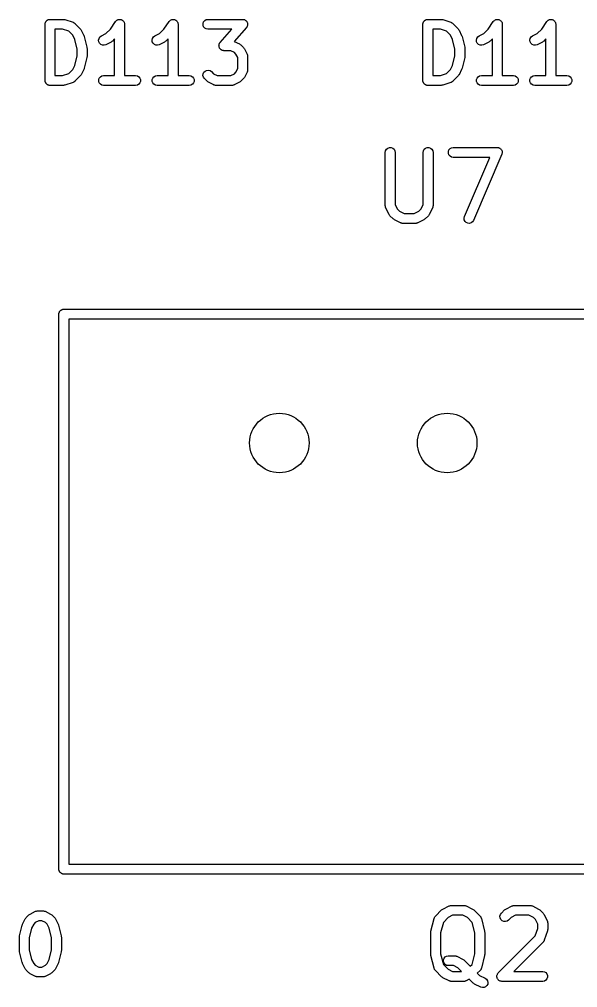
# Model space of a CAD drawing. Extents: x 25 to 125, y -131 to -25.
# Drawn here: x 109.1 to 117.54, y -102.22 to -87.57 of the extents above; entities that cross this region are included whole.
import ezdxf

# ---------------------------------------------------------------- set-up
doc = ezdxf.new("R2010")
doc.units = 0
doc.header["$MEASUREMENT"] = 0
doc.layers.add('BLACK', color=7, linetype='CONTINUOUS')

msp = doc.modelspace()

# ---------------------------------------------------------------- linework, layer by layer
at = {"layer": 'Black'}
for p, q in [((109.489, -87.6253), (109.491, -87.6189)), ((109.491, -87.6189), (109.494, -87.6132)), ((109.494, -87.6132), (109.496, -87.607)), ((109.496, -87.607), (109.5, -87.602)), ((109.5, -87.602), (109.504, -87.5963)), ((109.504, -87.5963), (109.509, -87.5921)), ((109.509, -87.5921), (109.513, -87.5871)), ((109.513, -87.5871), (109.519, -87.5838)), ((109.519, -87.5838), (109.524, -87.5796)), ((109.524, -87.5796), (109.53, -87.5773)), ((109.53, -87.5773), (109.535, -87.574)), ((109.535, -87.574), (109.542, -87.5729)), ((109.542, -87.5729), (109.548, -87.5707)), ((109.548, -87.5707), (109.555, -87.5707)), ((109.555, -87.5707), (109.561, -87.5695)), ((109.561, -87.5695), (109.763, -87.5695)), ((109.763, -87.5695), (109.775, -87.5716)), ((109.775, -87.5716), (109.787, -87.5734)), ((109.787, -87.5734), (109.909, -87.6138)), ((109.909, -87.6138), (109.912, -87.6159)), ((109.912, -87.6159), (109.917, -87.617)), ((109.917, -87.617), (109.924, -87.6221)), ((110.474, -87.7182), (110.551, -87.6029)), ((110.551, -87.6029), (110.554, -87.5999)), ((110.554, -87.5999), (110.556, -87.5963)), ((110.556, -87.5963), (110.563, -87.5906)), ((110.563, -87.5906), (110.569, -87.5841)), ((110.569, -87.5841), (110.573, -87.5822)), ((110.573, -87.5822), (110.576, -87.5796)), ((110.576, -87.5796), (110.584, -87.5765)), ((110.584, -87.5765), (110.592, -87.5725)), ((110.592, -87.5725), (110.597, -87.5721)), ((110.597, -87.5721), (110.6, -87.5707)), ((110.6, -87.5707), (110.609, -87.5707)), ((110.609, -87.5707), (110.618, -87.5697)), ((110.618, -87.5697), (110.622, -87.5707)), ((110.622, -87.5707), (110.626, -87.5707)), ((110.626, -87.5707), (110.635, -87.5737)), ((110.635, -87.5737), (110.644, -87.5758)), ((110.644, -87.5758), (110.647, -87.5781)), ((110.647, -87.5781), (110.651, -87.5796)), ((110.651, -87.5796), (110.658, -87.5853)), ((110.658, -87.5853), (110.665, -87.5903)), ((110.665, -87.5903), (110.668, -87.5936)), ((110.668, -87.5936), (110.671, -87.5963)), ((110.671, -87.5963), (110.675, -87.6041)), ((110.675, -87.6041), (110.681, -87.6113)), ((110.681, -87.6113), (110.682, -87.6153)), ((110.682, -87.6153), (110.684, -87.6189)), ((110.684, -87.6189), (110.686, -87.6277)), ((111.284, -87.7182), (111.361, -87.6029)), ((111.361, -87.6029), (111.363, -87.5999)), ((111.363, -87.5999), (111.366, -87.5963)), ((111.366, -87.5963), (111.372, -87.5906)), ((111.372, -87.5906), (111.379, -87.5841)), ((111.379, -87.5841), (111.382, -87.5822)), ((111.382, -87.5822), (111.385, -87.5796)), ((111.385, -87.5796), (111.394, -87.5765)), ((111.394, -87.5765), (111.402, -87.5725)), ((111.402, -87.5725), (111.406, -87.5721)), ((111.406, -87.5721), (111.41, -87.5707)), ((111.41, -87.5707), (111.419, -87.5707)), ((111.419, -87.5707), (111.428, -87.5697)), ((111.428, -87.5697), (111.432, -87.5707)), ((111.432, -87.5707), (111.436, -87.5707)), ((111.436, -87.5707), (111.444, -87.5737)), ((111.444, -87.5737), (111.453, -87.5758)), ((111.453, -87.5758), (111.457, -87.5781)), ((111.457, -87.5781), (111.46, -87.5796)), ((111.46, -87.5796), (111.467, -87.5853)), ((111.467, -87.5853), (111.475, -87.5903)), ((111.475, -87.5903), (111.477, -87.5936)), ((111.477, -87.5936), (111.48, -87.5963)), ((111.48, -87.5963), (111.485, -87.6041)), ((111.485, -87.6041), (111.49, -87.6113)), ((111.49, -87.6113), (111.491, -87.6153)), ((111.491, -87.6153), (111.493, -87.6189)), ((111.493, -87.6189), (111.495, -87.6277)), ((111.875, -87.6315), (111.884, -87.607)), ((111.884, -87.607), (111.901, -87.5871)), ((111.901, -87.5871), (111.924, -87.574)), ((111.924, -87.574), (111.949, -87.5695)), ((111.949, -87.5695), (112.475, -87.5695)), ((112.475, -87.5695), (112.483, -87.5708)), ((112.483, -87.5708), (112.49, -87.5709)), ((112.49, -87.5709), (112.495, -87.573)), ((112.495, -87.573), (112.501, -87.574)), ((112.501, -87.574), (112.507, -87.5777)), ((112.507, -87.5777), (112.514, -87.5804)), ((112.514, -87.5804), (112.519, -87.5842)), ((112.519, -87.5842), (112.524, -87.5871)), ((112.524, -87.5871), (112.528, -87.5927)), ((112.528, -87.5927), (112.534, -87.5975)), ((112.534, -87.5975), (112.537, -87.6026)), ((112.537, -87.6026), (112.54, -87.607)), ((112.54, -87.607), (112.543, -87.6139)), ((112.543, -87.6139), (112.546, -87.6203)), ((112.546, -87.6203), (112.547, -87.6261)), ((115.204, -87.6253), (115.206, -87.6189)), ((115.206, -87.6189), (115.209, -87.6132)), ((115.209, -87.6132), (115.211, -87.607)), ((115.211, -87.607), (115.215, -87.602)), ((115.215, -87.602), (115.219, -87.5963)), ((115.219, -87.5963), (115.224, -87.5921)), ((115.224, -87.5921), (115.228, -87.5871)), ((115.228, -87.5871), (115.234, -87.5838)), ((115.234, -87.5838), (115.239, -87.5796)), ((115.239, -87.5796), (115.245, -87.5773)), ((115.245, -87.5773), (115.25, -87.574)), ((115.25, -87.574), (115.257, -87.5729)), ((115.257, -87.5729), (115.263, -87.5707)), ((115.263, -87.5707), (115.27, -87.5707)), ((115.27, -87.5707), (115.276, -87.5695)), ((115.276, -87.5695), (115.478, -87.5695)), ((115.478, -87.5695), (115.49, -87.5716)), ((115.49, -87.5716), (115.502, -87.5734)), ((115.502, -87.5734), (115.624, -87.6138)), ((115.624, -87.6138), (115.627, -87.6159)), ((115.627, -87.6159), (115.632, -87.617)), ((115.632, -87.617), (115.639, -87.6221)), ((116.189, -87.7182), (116.266, -87.6029)), ((116.266, -87.6029), (116.269, -87.5999)), ((116.269, -87.5999), (116.271, -87.5963)), ((116.271, -87.5963), (116.278, -87.5906)), ((116.278, -87.5906), (116.284, -87.5841)), ((116.284, -87.5841), (116.288, -87.5822)), ((116.288, -87.5822), (116.291, -87.5796)), ((116.291, -87.5796), (116.299, -87.5765)), ((116.299, -87.5765), (116.307, -87.5725)), ((116.307, -87.5725), (116.312, -87.5721)), ((116.312, -87.5721), (116.315, -87.5707)), ((116.315, -87.5707), (116.324, -87.5707)), ((116.324, -87.5707), (116.333, -87.5697)), ((116.333, -87.5697), (116.337, -87.5707)), ((116.337, -87.5707), (116.341, -87.5707)), ((116.341, -87.5707), (116.35, -87.5737)), ((116.35, -87.5737), (116.359, -87.5758)), ((116.359, -87.5758), (116.362, -87.5781)), ((116.362, -87.5781), (116.366, -87.5796)), ((116.366, -87.5796), (116.373, -87.5853)), ((116.373, -87.5853), (116.38, -87.5903)), ((116.38, -87.5903), (116.383, -87.5936)), ((116.383, -87.5936), (116.386, -87.5963)), ((116.386, -87.5963), (116.39, -87.6041)), ((116.39, -87.6041), (116.396, -87.6113)), ((116.396, -87.6113), (116.397, -87.6153)), ((116.397, -87.6153), (116.399, -87.6189)), ((116.399, -87.6189), (116.401, -87.6277)), ((116.999, -87.7182), (117.076, -87.6029)), ((117.076, -87.6029), (117.078, -87.5999)), ((117.078, -87.5999), (117.081, -87.5963)), ((117.081, -87.5963), (117.087, -87.5906)), ((117.087, -87.5906), (117.094, -87.5841)), ((117.094, -87.5841), (117.097, -87.5822)), ((117.097, -87.5822), (117.1, -87.5796)), ((117.1, -87.5796), (117.109, -87.5765)), ((117.109, -87.5765), (117.117, -87.5725)), ((117.117, -87.5725), (117.121, -87.5721)), ((117.121, -87.5721), (117.125, -87.5707)), ((117.125, -87.5707), (117.134, -87.5707)), ((117.134, -87.5707), (117.143, -87.5697)), ((117.143, -87.5697), (117.147, -87.5707)), ((117.147, -87.5707), (117.151, -87.5707)), ((117.151, -87.5707), (117.159, -87.5737)), ((117.159, -87.5737), (117.168, -87.5758)), ((117.168, -87.5758), (117.172, -87.5781)), ((117.172, -87.5781), (117.175, -87.5796)), ((117.175, -87.5796), (117.182, -87.5853)), ((117.182, -87.5853), (117.19, -87.5903)), ((117.19, -87.5903), (117.192, -87.5936)), ((117.192, -87.5936), (117.195, -87.5963)), ((117.195, -87.5963), (117.2, -87.6041)), ((117.2, -87.6041), (117.205, -87.6113)), ((117.205, -87.6113), (117.206, -87.6153)), ((117.206, -87.6153), (117.208, -87.6189)), ((117.208, -87.6189), (117.21, -87.6277)), ((109.486, -87.6445), (109.487, -87.6381)), ((109.486, -88.4945), (109.486, -87.6445)), ((109.487, -87.6315), (109.489, -87.6253)), ((109.487, -87.6381), (109.487, -87.6315)), ((109.636, -87.7195), (109.636, -88.4195)), ((109.751, -87.7195), (109.636, -87.7195)), ((109.844, -87.7506), (109.751, -87.7195)), ((109.904, -87.8104), (109.844, -87.7506)), ((109.924, -87.6221), (109.932, -87.6263)), ((109.932, -87.6263), (109.934, -87.6295)), ((109.934, -87.6295), (109.938, -87.632)), ((109.938, -87.632), (110.019, -87.7129)), ((110.019, -87.7129), (110.026, -87.7228)), ((110.026, -87.7228), (110.033, -87.7324)), ((110.033, -87.7324), (110.073, -87.8134)), ((110.407, -87.7853), (110.474, -87.7182)), ((110.686, -87.6277), (110.688, -87.6363)), ((110.688, -87.6363), (110.688, -87.6404)), ((110.688, -87.6404), (110.688, -87.6445)), ((110.688, -87.6445), (110.688, -88.4195)), ((111.217, -87.7853), (111.284, -87.7182)), ((111.495, -87.6277), (111.498, -87.6363)), ((111.498, -87.6363), (111.497, -87.6404)), ((111.497, -87.6404), (111.498, -87.6445)), ((111.498, -87.6445), (111.498, -88.4195)), ((111.875, -87.6575), (111.875, -87.6315)), ((111.884, -87.682), (111.875, -87.6575)), ((111.901, -87.702), (111.884, -87.682)), ((111.924, -87.715), (111.901, -87.702)), ((111.949, -87.7195), (111.924, -87.715)), ((112.31, -87.7195), (111.949, -87.7195)), ((112.136, -87.9189), (112.31, -87.7195)), ((112.532, -87.6939), (112.349, -87.9024)), ((112.536, -87.6876), (112.532, -87.6939)), ((112.54, -87.682), (112.536, -87.6876)), ((112.542, -87.6766), (112.54, -87.682)), ((112.545, -87.6716), (112.542, -87.6766)), ((112.547, -87.6644), (112.545, -87.6716)), ((112.547, -87.6261), (112.549, -87.6315)), ((112.549, -87.6575), (112.547, -87.6644)), ((112.549, -87.6315), (112.549, -87.6388)), ((112.549, -87.6388), (112.55, -87.6461)), ((112.55, -87.6461), (112.549, -87.6518)), ((112.549, -87.6518), (112.549, -87.6575)), ((115.201, -87.6445), (115.202, -87.6381)), ((115.201, -88.4945), (115.201, -87.6445)), ((115.202, -87.6315), (115.204, -87.6253)), ((115.202, -87.6381), (115.202, -87.6315)), ((115.351, -87.7195), (115.351, -88.4195)), ((115.466, -87.7195), (115.351, -87.7195)), ((115.559, -87.7506), (115.466, -87.7195)), ((115.619, -87.8104), (115.559, -87.7506)), ((115.639, -87.6221), (115.647, -87.6263)), ((115.647, -87.6263), (115.649, -87.6295)), ((115.649, -87.6295), (115.653, -87.632)), ((115.653, -87.632), (115.734, -87.7129)), ((115.734, -87.7129), (115.741, -87.7228)), ((115.741, -87.7228), (115.748, -87.7324)), ((115.748, -87.7324), (115.788, -87.8134)), ((116.122, -87.7853), (116.189, -87.7182)), ((116.401, -87.6277), (116.403, -87.6363)), ((116.403, -87.6363), (116.403, -87.6404)), ((116.403, -87.6404), (116.403, -87.6445)), ((116.403, -87.6445), (116.403, -88.4195)), ((116.932, -87.7853), (116.999, -87.7182)), ((117.21, -87.6277), (117.213, -87.6363)), ((117.213, -87.6363), (117.212, -87.6404)), ((117.212, -87.6404), (117.213, -87.6445)), ((117.213, -87.6445), (117.213, -88.4195)), ((109.936, -87.8731), (109.904, -87.8104)), ((109.972, -88.018), (109.936, -87.8731)), ((110.073, -87.8134), (110.076, -87.8212)), ((110.076, -87.8212), (110.079, -87.8287)), ((110.079, -87.8287), (110.12, -87.9906)), ((110.296, -87.8829), (110.302, -87.8576)), ((110.299, -87.9088), (110.296, -87.8829)), ((110.31, -87.9321), (110.299, -87.9088)), ((110.302, -87.8576), (110.316, -87.8358)), ((110.316, -87.8358), (110.337, -87.8203)), ((110.337, -87.8203), (110.407, -87.7853)), ((110.485, -87.914), (110.404, -87.9545)), ((110.495, -87.9068), (110.485, -87.914)), ((110.505, -87.8999), (110.495, -87.9068)), ((110.538, -87.8661), (110.505, -87.8999)), ((110.538, -88.4195), (110.538, -87.8661)), ((111.105, -87.8829), (111.111, -87.8576)), ((111.108, -87.9088), (111.105, -87.8829)), ((111.12, -87.9321), (111.108, -87.9088)), ((111.111, -87.8576), (111.126, -87.8358)), ((111.126, -87.8358), (111.147, -87.8203)), ((111.147, -87.8203), (111.217, -87.7853)), ((111.295, -87.914), (111.214, -87.9545)), ((111.304, -87.9068), (111.295, -87.914)), ((111.314, -87.8999), (111.304, -87.9068)), ((111.348, -87.8661), (111.314, -87.8999)), ((111.348, -88.4195), (111.348, -87.8661)), ((112.349, -87.9024), (112.428, -87.9417)), ((115.651, -87.8731), (115.619, -87.8104)), ((115.687, -88.018), (115.651, -87.8731)), ((115.788, -87.8134), (115.791, -87.8212)), ((115.791, -87.8212), (115.794, -87.8287)), ((115.794, -87.8287), (115.835, -87.9906)), ((116.011, -87.8829), (116.017, -87.8576)), ((116.014, -87.9088), (116.011, -87.8829)), ((116.025, -87.9321), (116.014, -87.9088)), ((116.017, -87.8576), (116.031, -87.8358)), ((116.031, -87.8358), (116.052, -87.8203)), ((116.052, -87.8203), (116.122, -87.7853)), ((116.2, -87.914), (116.119, -87.9545)), ((116.21, -87.9068), (116.2, -87.914)), ((116.22, -87.8999), (116.21, -87.9068)), ((116.253, -87.8661), (116.22, -87.8999)), ((116.253, -88.4195), (116.253, -87.8661)), ((116.82, -87.8829), (116.826, -87.8576)), ((116.823, -87.9088), (116.82, -87.8829)), ((116.835, -87.9321), (116.823, -87.9088)), ((116.826, -87.8576), (116.841, -87.8358)), ((116.841, -87.8358), (116.862, -87.8203)), ((116.862, -87.8203), (116.932, -87.7853)), ((117.01, -87.914), (116.929, -87.9545)), ((117.019, -87.9068), (117.01, -87.914)), ((117.029, -87.8999), (117.019, -87.9068)), ((117.063, -87.8661), (117.029, -87.8999)), ((117.063, -88.4195), (117.063, -87.8661)), ((109.972, -88.121), (109.972, -88.018)), ((110.12, -87.9906), (110.12, -87.9998)), ((110.12, -87.9998), (110.122, -88.0088)), ((110.122, -88.0088), (110.122, -88.1302)), ((110.329, -87.95), (110.31, -87.9321)), ((110.353, -87.9603), (110.329, -87.95)), ((110.379, -87.9619), (110.353, -87.9603)), ((110.404, -87.9545), (110.379, -87.9619)), ((111.139, -87.95), (111.12, -87.9321)), ((111.163, -87.9603), (111.139, -87.95)), ((111.189, -87.9619), (111.163, -87.9603)), ((111.214, -87.9545), (111.189, -87.9619)), ((112.117, -87.9668), (112.118, -87.9611)), ((112.118, -87.974), (112.117, -87.9668)), ((112.118, -87.9553), (112.121, -87.9484)), ((112.118, -87.9611), (112.118, -87.9553)), ((112.118, -87.9814), (112.118, -87.974)), ((112.12, -87.9868), (112.118, -87.9814)), ((112.121, -87.9925), (112.12, -87.9868)), ((112.121, -87.9484), (112.122, -87.9412)), ((112.125, -87.9989), (112.121, -87.9925)), ((112.122, -87.9412), (112.125, -87.9363)), ((112.125, -87.9363), (112.127, -87.9308)), ((112.127, -88.0058), (112.125, -87.9989)), ((112.127, -87.9308), (112.132, -87.9252)), ((112.131, -88.0103), (112.127, -88.0058)), ((112.134, -88.0153), (112.131, -88.0103)), ((112.132, -87.9252), (112.136, -87.9189)), ((112.139, -88.0202), (112.134, -88.0153)), ((112.144, -88.0258), (112.139, -88.0202)), ((112.149, -88.0287), (112.144, -88.0258)), ((112.153, -88.0325), (112.149, -88.0287)), ((112.16, -88.0351), (112.153, -88.0325)), ((112.166, -88.0388), (112.16, -88.0351)), ((112.172, -88.0398), (112.166, -88.0388)), ((112.177, -88.0419), (112.172, -88.0398)), ((112.185, -88.0421), (112.177, -88.0419)), ((112.192, -88.0433), (112.185, -88.0421)), ((112.296, -88.0433), (112.192, -88.0433)), ((112.35, -88.0704), (112.296, -88.0433)), ((112.428, -87.9417), (112.438, -87.9489)), ((112.438, -87.9489), (112.447, -87.9558)), ((112.447, -87.9558), (112.488, -87.9963)), ((112.488, -87.9963), (112.495, -88.0061)), ((112.495, -88.0061), (112.502, -88.0157)), ((112.502, -88.0157), (112.542, -88.0967)), ((115.687, -88.121), (115.687, -88.018)), ((115.835, -87.9906), (115.835, -87.9998)), ((115.835, -87.9998), (115.837, -88.0088)), ((115.837, -88.0088), (115.837, -88.1302)), ((116.044, -87.95), (116.025, -87.9321)), ((116.068, -87.9603), (116.044, -87.95)), ((116.094, -87.9619), (116.068, -87.9603)), ((116.119, -87.9545), (116.094, -87.9619)), ((116.854, -87.95), (116.835, -87.9321)), ((116.878, -87.9603), (116.854, -87.95)), ((116.904, -87.9619), (116.878, -87.9603)), ((116.929, -87.9545), (116.904, -87.9619)), ((109.936, -88.266), (109.972, -88.121)), ((110.12, -88.1484), (110.079, -88.3103)), ((110.122, -88.1302), (110.12, -88.1393)), ((110.12, -88.1393), (110.12, -88.1484)), ((112.373, -88.0937), (112.35, -88.0704)), ((112.4, -88.1479), (112.373, -88.0937)), ((112.4, -88.3149), (112.4, -88.1479)), ((112.542, -88.0967), (112.544, -88.1008)), ((112.544, -88.1008), (112.546, -88.1046)), ((112.546, -88.1046), (112.547, -88.1132)), ((112.547, -88.1132), (112.55, -88.1217)), ((112.55, -88.1217), (112.55, -88.126)), ((112.55, -88.126), (112.55, -88.1302)), ((112.55, -88.1302), (112.55, -88.3326)), ((115.651, -88.266), (115.687, -88.121)), ((115.835, -88.1484), (115.794, -88.3103)), ((115.837, -88.1302), (115.835, -88.1393)), ((115.835, -88.1393), (115.835, -88.1484)), ((109.844, -88.3885), (109.904, -88.3287)), ((109.904, -88.3287), (109.936, -88.266)), ((110.073, -88.3257), (110.033, -88.4066)), ((110.076, -88.3178), (110.073, -88.3257)), ((110.079, -88.3103), (110.076, -88.3178)), ((111.888, -88.3706), (111.906, -88.3521)), ((111.906, -88.3521), (111.93, -88.3411)), ((111.93, -88.3411), (111.956, -88.3389)), ((111.956, -88.3389), (111.981, -88.3456)), ((111.981, -88.3456), (112.002, -88.3605)), ((112.373, -88.3691), (112.4, -88.3149)), ((112.547, -88.3496), (112.546, -88.3583)), ((112.55, -88.3412), (112.547, -88.3496)), ((112.55, -88.3326), (112.55, -88.3369)), ((112.55, -88.3369), (112.55, -88.3412)), ((115.559, -88.3885), (115.619, -88.3287)), ((115.619, -88.3287), (115.651, -88.266)), ((115.788, -88.3257), (115.748, -88.4066)), ((115.791, -88.3178), (115.788, -88.3257)), ((115.794, -88.3103), (115.791, -88.3178)), ((109.487, -88.501), (109.486, -88.4945)), ((109.487, -88.5075), (109.487, -88.501)), ((109.636, -88.4195), (109.751, -88.4195)), ((109.751, -88.4195), (109.844, -88.3885)), ((110.019, -88.4261), (109.938, -88.5071)), ((110.026, -88.4163), (110.019, -88.4261)), ((110.033, -88.4066), (110.026, -88.4163)), ((110.297, -88.4815), (110.306, -88.457)), ((110.297, -88.5075), (110.297, -88.4815)), ((110.306, -88.457), (110.322, -88.4371)), ((110.322, -88.4371), (110.345, -88.424)), ((110.345, -88.424), (110.371, -88.4195)), ((110.371, -88.4195), (110.538, -88.4195)), ((110.688, -88.4195), (110.856, -88.4195)), ((110.856, -88.4195), (110.882, -88.424)), ((110.882, -88.424), (110.905, -88.4371)), ((110.905, -88.4371), (110.921, -88.457)), ((110.921, -88.457), (110.93, -88.4815)), ((110.93, -88.4815), (110.93, -88.5075)), ((111.106, -88.4815), (111.115, -88.457)), ((111.106, -88.5075), (111.106, -88.4815)), ((111.115, -88.457), (111.132, -88.4371)), ((111.132, -88.4371), (111.154, -88.424)), ((111.154, -88.424), (111.18, -88.4195)), ((111.18, -88.4195), (111.348, -88.4195)), ((111.498, -88.4195), (111.666, -88.4195)), ((111.666, -88.4195), (111.692, -88.424)), ((111.692, -88.424), (111.714, -88.4371)), ((111.714, -88.4371), (111.731, -88.457)), ((111.731, -88.457), (111.74, -88.4815)), ((111.74, -88.4815), (111.74, -88.5075)), ((111.874, -88.4201), (111.877, -88.3942)), ((111.881, -88.4453), (111.874, -88.4201)), ((111.877, -88.3942), (111.888, -88.3706)), ((111.896, -88.4666), (111.881, -88.4453)), ((111.937, -88.5071), (111.896, -88.4666)), ((112.002, -88.3605), (112.034, -88.3924)), ((112.034, -88.3924), (112.088, -88.4195)), ((112.088, -88.4195), (112.296, -88.4195)), ((112.296, -88.4195), (112.35, -88.3924)), ((112.35, -88.3924), (112.373, -88.3691)), ((112.488, -88.4666), (112.447, -88.5071)), ((112.495, -88.4568), (112.488, -88.4666)), ((112.502, -88.4471), (112.495, -88.4568)), ((112.542, -88.3662), (112.502, -88.4471)), ((112.544, -88.362), (112.542, -88.3662)), ((112.546, -88.3583), (112.544, -88.362)), ((115.202, -88.501), (115.201, -88.4945)), ((115.202, -88.5075), (115.202, -88.501)), ((115.351, -88.4195), (115.466, -88.4195)), ((115.466, -88.4195), (115.559, -88.3885)), ((115.734, -88.4261), (115.653, -88.5071)), ((115.741, -88.4163), (115.734, -88.4261)), ((115.748, -88.4066), (115.741, -88.4163)), ((116.012, -88.4815), (116.021, -88.457)), ((116.012, -88.5075), (116.012, -88.4815)), ((116.021, -88.457), (116.037, -88.4371)), ((116.037, -88.4371), (116.06, -88.424)), ((116.06, -88.424), (116.086, -88.4195)), ((116.086, -88.4195), (116.253, -88.4195)), ((116.403, -88.4195), (116.571, -88.4195)), ((116.571, -88.4195), (116.597, -88.424)), ((116.597, -88.424), (116.62, -88.4371)), ((116.62, -88.4371), (116.636, -88.457)), ((116.636, -88.457), (116.645, -88.4815)), ((116.645, -88.4815), (116.645, -88.5075)), ((116.821, -88.4815), (116.83, -88.457)), ((116.821, -88.5075), (116.821, -88.4815)), ((116.83, -88.457), (116.847, -88.4371)), ((116.847, -88.4371), (116.869, -88.424)), ((116.869, -88.424), (116.895, -88.4195)), ((116.895, -88.4195), (117.063, -88.4195)), ((117.213, -88.4195), (117.381, -88.4195)), ((117.381, -88.4195), (117.407, -88.424)), ((117.407, -88.424), (117.429, -88.4371)), ((117.429, -88.4371), (117.446, -88.457)), ((117.446, -88.457), (117.455, -88.4815)), ((117.455, -88.4815), (117.455, -88.5075)), ((109.489, -88.5137), (109.487, -88.5075)), ((109.491, -88.5202), (109.489, -88.5137)), ((109.494, -88.5259), (109.491, -88.5202)), ((109.496, -88.532), (109.494, -88.5259)), ((109.5, -88.5371), (109.496, -88.532)), ((109.504, -88.5427), (109.5, -88.5371)), ((109.509, -88.547), (109.504, -88.5427)), ((109.513, -88.552), (109.509, -88.547)), ((109.519, -88.5553), (109.513, -88.552)), ((109.524, -88.5595), (109.519, -88.5553)), ((109.53, -88.5617), (109.524, -88.5595)), ((109.535, -88.565), (109.53, -88.5617)), ((109.542, -88.5661), (109.535, -88.565)), ((109.548, -88.5684), (109.542, -88.5661)), ((109.555, -88.5684), (109.548, -88.5684)), ((109.561, -88.5695), (109.555, -88.5684)), ((109.763, -88.5695), (109.561, -88.5695)), ((109.775, -88.5674), (109.763, -88.5695)), ((109.787, -88.5657), (109.775, -88.5674)), ((109.909, -88.5252), (109.787, -88.5657)), ((109.912, -88.5231), (109.909, -88.5252)), ((109.917, -88.522), (109.912, -88.5231)), ((109.924, -88.517), (109.917, -88.522)), ((109.932, -88.5128), (109.924, -88.517)), ((109.934, -88.5096), (109.932, -88.5128)), ((109.938, -88.5071), (109.934, -88.5096)), ((110.306, -88.532), (110.297, -88.5075)), ((110.322, -88.552), (110.306, -88.532)), ((110.345, -88.565), (110.322, -88.552)), ((110.371, -88.5695), (110.345, -88.565)), ((110.856, -88.5695), (110.371, -88.5695)), ((110.882, -88.565), (110.856, -88.5695)), ((110.905, -88.552), (110.882, -88.565)), ((110.921, -88.532), (110.905, -88.552)), ((110.93, -88.5075), (110.921, -88.532)), ((111.115, -88.532), (111.106, -88.5075)), ((111.132, -88.552), (111.115, -88.532)), ((111.154, -88.565), (111.132, -88.552)), ((111.18, -88.5695), (111.154, -88.565)), ((111.666, -88.5695), (111.18, -88.5695)), ((111.692, -88.565), (111.666, -88.5695)), ((111.714, -88.552), (111.692, -88.565)), ((111.731, -88.532), (111.714, -88.552)), ((111.74, -88.5075), (111.731, -88.532)), ((111.946, -88.514), (111.937, -88.5071)), ((111.956, -88.5211), (111.946, -88.514)), ((112.037, -88.5616), (111.956, -88.5211)), ((112.041, -88.5628), (112.037, -88.5616)), ((112.045, -88.565), (112.041, -88.5628)), ((112.054, -88.5665), (112.045, -88.565)), ((112.062, -88.569), (112.054, -88.5665)), ((112.066, -88.5688), (112.062, -88.569)), ((112.071, -88.5695), (112.066, -88.5688)), ((112.313, -88.5695), (112.071, -88.5695)), ((112.318, -88.5688), (112.313, -88.5695)), ((112.322, -88.569), (112.318, -88.5688)), ((112.33, -88.5665), (112.322, -88.569)), ((112.339, -88.565), (112.33, -88.5665)), ((112.343, -88.5628), (112.339, -88.565)), ((112.347, -88.5616), (112.343, -88.5628)), ((112.428, -88.5211), (112.347, -88.5616)), ((112.438, -88.514), (112.428, -88.5211)), ((112.447, -88.5071), (112.438, -88.514)), ((115.204, -88.5137), (115.202, -88.5075)), ((115.206, -88.5202), (115.204, -88.5137)), ((115.209, -88.5259), (115.206, -88.5202)), ((115.211, -88.532), (115.209, -88.5259)), ((115.215, -88.5371), (115.211, -88.532)), ((115.219, -88.5427), (115.215, -88.5371)), ((115.224, -88.547), (115.219, -88.5427)), ((115.228, -88.552), (115.224, -88.547)), ((115.234, -88.5553), (115.228, -88.552)), ((115.239, -88.5595), (115.234, -88.5553)), ((115.245, -88.5617), (115.239, -88.5595)), ((115.25, -88.565), (115.245, -88.5617)), ((115.257, -88.5661), (115.25, -88.565)), ((115.263, -88.5684), (115.257, -88.5661)), ((115.27, -88.5684), (115.263, -88.5684)), ((115.276, -88.5695), (115.27, -88.5684)), ((115.478, -88.5695), (115.276, -88.5695)), ((115.49, -88.5674), (115.478, -88.5695)), ((115.502, -88.5657), (115.49, -88.5674)), ((115.624, -88.5252), (115.502, -88.5657)), ((115.627, -88.5231), (115.624, -88.5252)), ((115.632, -88.522), (115.627, -88.5231)), ((115.639, -88.517), (115.632, -88.522)), ((115.647, -88.5128), (115.639, -88.517)), ((115.649, -88.5096), (115.647, -88.5128)), ((115.653, -88.5071), (115.649, -88.5096)), ((116.021, -88.532), (116.012, -88.5075)), ((116.037, -88.552), (116.021, -88.532)), ((116.06, -88.565), (116.037, -88.552)), ((116.086, -88.5695), (116.06, -88.565)), ((116.571, -88.5695), (116.086, -88.5695)), ((116.597, -88.565), (116.571, -88.5695)), ((116.62, -88.552), (116.597, -88.565)), ((116.636, -88.532), (116.62, -88.552)), ((116.645, -88.5075), (116.636, -88.532)), ((116.83, -88.532), (116.821, -88.5075)), ((116.847, -88.552), (116.83, -88.532)), ((116.869, -88.565), (116.847, -88.552)), ((116.895, -88.5695), (116.869, -88.565)), ((117.381, -88.5695), (116.895, -88.5695)), ((117.407, -88.565), (117.381, -88.5695)), ((117.429, -88.552), (117.407, -88.565)), ((117.446, -88.532), (117.429, -88.552)), ((117.455, -88.5075), (117.446, -88.532)), ((114.651, -89.5342), (114.671, -89.5174)), ((114.671, -89.5174), (114.695, -89.5085)), ((114.695, -89.5085), (114.721, -89.5085)), ((114.721, -89.5085), (114.746, -89.5174)), ((114.746, -89.5174), (114.766, -89.5342)), ((115.222, -89.5342), (115.242, -89.5174)), ((115.242, -89.5174), (115.266, -89.5085)), ((115.266, -89.5085), (115.293, -89.5085)), ((115.293, -89.5085), (115.317, -89.5174)), ((115.317, -89.5174), (115.337, -89.5342)), ((115.596, -89.5449), (115.612, -89.5249)), ((115.612, -89.5249), (115.635, -89.5119)), ((115.635, -89.5119), (115.66, -89.5074)), ((115.66, -89.5074), (116.327, -89.5074)), ((116.327, -89.5074), (116.336, -89.5089)), ((116.336, -89.5089), (116.344, -89.5094)), ((116.344, -89.5094), (116.348, -89.5111)), ((116.348, -89.5111), (116.353, -89.5119)), ((116.353, -89.5119), (116.36, -89.5162)), ((116.36, -89.5162), (116.368, -89.5196)), ((116.368, -89.5196), (116.371, -89.5227)), ((116.371, -89.5227), (116.375, -89.5249)), ((116.375, -89.5249), (116.381, -89.5315)), ((114.633, -89.5824), (114.638, -89.5567)), ((114.633, -90.3919), (114.633, -89.5824)), ((114.638, -89.5567), (114.651, -89.5342)), ((114.766, -89.5342), (114.779, -89.5567)), ((114.779, -89.5567), (114.783, -89.5824)), ((114.783, -89.5824), (114.783, -90.3742)), ((115.205, -89.5824), (115.209, -89.5567)), ((115.205, -90.3742), (115.205, -89.5824)), ((115.209, -89.5567), (115.222, -89.5342)), ((115.337, -89.5342), (115.35, -89.5567)), ((115.35, -89.5567), (115.355, -89.5824)), ((115.355, -89.5824), (115.355, -90.3919)), ((115.587, -89.5694), (115.596, -89.5449)), ((115.587, -89.5954), (115.587, -89.5694)), ((115.596, -89.6199), (115.587, -89.5954)), ((115.612, -89.6398), (115.596, -89.6199)), ((115.635, -89.6529), (115.612, -89.6398)), ((115.66, -89.6574), (115.635, -89.6529)), ((116.213, -89.6574), (115.66, -89.6574)), ((115.83, -90.5528), (116.213, -89.6574)), ((116.396, -89.6119), (115.968, -90.6119)), ((116.381, -89.5315), (116.387, -89.5375)), ((116.387, -89.5375), (116.389, -89.5414)), ((116.389, -89.5414), (116.392, -89.5449)), ((116.392, -89.5449), (116.395, -89.553)), ((116.395, -89.553), (116.399, -89.5607)), ((116.398, -89.6035), (116.396, -89.6119)), ((116.401, -89.5954), (116.398, -89.6035)), ((116.399, -89.5607), (116.399, -89.5651)), ((116.399, -89.5651), (116.401, -89.5694)), ((116.401, -89.5694), (116.401, -89.578)), ((116.401, -89.578), (116.402, -89.5866)), ((116.402, -89.5866), (116.401, -89.5909)), ((116.401, -89.5909), (116.401, -89.5954)), ((114.634, -90.3962), (114.633, -90.3919)), ((114.634, -90.4005), (114.634, -90.3962)), ((114.636, -90.4089), (114.634, -90.4005)), ((114.783, -90.3742), (114.817, -90.4427)), ((115.17, -90.4427), (115.205, -90.3742)), ((115.354, -90.4005), (115.352, -90.4089)), ((115.355, -90.3919), (115.354, -90.3962)), ((115.354, -90.3962), (115.354, -90.4005)), ((114.638, -90.4176), (114.636, -90.4089)), ((114.64, -90.4213), (114.638, -90.4176)), ((114.641, -90.4254), (114.64, -90.4213)), ((114.689, -90.5207), (114.641, -90.4254)), ((114.696, -90.5303), (114.689, -90.5207)), ((114.703, -90.5402), (114.696, -90.5303)), ((114.75, -90.5878), (114.703, -90.5402)), ((114.817, -90.4427), (114.848, -90.4731)), ((114.848, -90.4731), (114.916, -90.5074)), ((114.916, -90.5074), (115.071, -90.5074)), ((115.071, -90.5074), (115.14, -90.4731)), ((115.14, -90.4731), (115.17, -90.4427)), ((115.285, -90.5402), (115.237, -90.5878)), ((115.292, -90.5303), (115.285, -90.5402)), ((115.299, -90.5207), (115.292, -90.5303)), ((115.347, -90.4254), (115.299, -90.5207)), ((115.348, -90.4213), (115.347, -90.4254)), ((115.35, -90.4176), (115.348, -90.4213)), ((115.352, -90.4089), (115.35, -90.4176)), ((114.76, -90.5947), (114.75, -90.5878)), ((114.77, -90.6018), (114.76, -90.5947)), ((114.865, -90.6495), (114.77, -90.6018)), ((114.869, -90.6507), (114.865, -90.6495)), ((114.873, -90.6529), (114.869, -90.6507)), ((114.882, -90.6544), (114.873, -90.6529)), ((114.89, -90.6569), (114.882, -90.6544)), ((114.894, -90.6566), (114.89, -90.6569)), ((114.899, -90.6574), (114.894, -90.6566)), ((115.089, -90.6574), (114.899, -90.6574)), ((115.093, -90.6566), (115.089, -90.6574)), ((115.098, -90.6569), (115.093, -90.6566)), ((115.106, -90.6544), (115.098, -90.6569)), ((115.115, -90.6529), (115.106, -90.6544)), ((115.118, -90.6507), (115.115, -90.6529)), ((115.123, -90.6495), (115.118, -90.6507)), ((115.218, -90.6018), (115.123, -90.6495)), ((115.227, -90.5947), (115.218, -90.6018)), ((115.237, -90.5878), (115.227, -90.5947)), ((115.824, -90.5782), (115.83, -90.5528)), ((115.827, -90.6041), (115.824, -90.5782)), ((115.839, -90.6273), (115.827, -90.6041)), ((115.858, -90.6451), (115.839, -90.6273)), ((115.881, -90.6554), (115.858, -90.6451)), ((115.907, -90.6569), (115.881, -90.6554)), ((115.932, -90.6493), (115.907, -90.6569)), ((115.953, -90.6337), (115.932, -90.6493)), ((115.968, -90.6119), (115.953, -90.6337)), ((109.696, -92.017), (109.698, -92.0108)), ((109.696, -92.0235), (109.696, -92.017)), ((109.698, -92.0108), (109.7, -92.0043)), ((109.7, -92.0043), (109.703, -91.9987)), ((109.703, -91.9987), (109.705, -91.9925)), ((109.705, -91.9925), (109.709, -91.9875)), ((109.709, -91.9875), (109.713, -91.9818)), ((109.713, -91.9818), (109.718, -91.9776)), ((109.718, -91.9776), (109.722, -91.9725)), ((109.722, -91.9725), (109.727, -91.9693)), ((109.727, -91.9693), (109.733, -91.965)), ((109.733, -91.965), (109.739, -91.9628)), ((109.739, -91.9628), (109.744, -91.9595)), ((109.744, -91.9595), (109.751, -91.9584)), ((109.751, -91.9584), (109.757, -91.9561)), ((109.757, -91.9561), (109.764, -91.9561)), ((109.764, -91.9561), (109.77, -91.955)), ((109.77, -91.955), (121.37, -91.955)), ((109.695, -92.03), (109.696, -92.0235)), ((109.695, -100.43), (109.695, -92.03)), ((109.845, -92.105), (109.845, -100.355)), ((121.295, -92.105), (109.845, -92.105)), ((109.845, -100.355), (121.295, -100.355)), ((109.696, -100.436), (109.695, -100.43)), ((109.696, -100.443), (109.696, -100.436)), ((109.698, -100.449), (109.696, -100.443)), ((109.7, -100.456), (109.698, -100.449)), ((109.703, -100.461), (109.7, -100.456)), ((109.705, -100.468), (109.703, -100.461)), ((109.709, -100.473), (109.705, -100.468)), ((109.713, -100.478), (109.709, -100.473)), ((109.718, -100.482), (109.713, -100.478)), ((109.722, -100.487), (109.718, -100.482)), ((109.727, -100.491), (109.722, -100.487)), ((109.733, -100.495), (109.727, -100.491)), ((109.739, -100.497), (109.733, -100.495)), ((109.744, -100.5), (109.739, -100.497)), ((109.751, -100.502), (109.744, -100.5)), ((109.757, -100.504), (109.751, -100.502)), ((109.764, -100.504), (109.757, -100.504)), ((109.77, -100.505), (109.764, -100.504)), ((121.37, -100.505), (109.77, -100.505)), ((109.26, -101.108), (109.341, -101.067)), ((109.341, -101.067), (109.345, -101.066)), ((109.345, -101.066), (109.349, -101.064)), ((109.349, -101.064), (109.357, -101.063)), ((109.357, -101.063), (109.366, -101.06)), ((109.366, -101.06), (109.37, -101.06)), ((109.37, -101.06), (109.374, -101.06)), ((109.374, -101.06), (109.455, -101.06)), ((109.455, -101.06), (109.459, -101.06)), ((109.459, -101.06), (109.464, -101.06)), ((109.464, -101.06), (109.472, -101.063)), ((109.472, -101.063), (109.481, -101.064)), ((109.481, -101.064), (109.485, -101.066)), ((109.485, -101.066), (109.489, -101.067)), ((109.489, -101.067), (109.57, -101.108)), ((115.39, -101.142), (115.485, -101.047)), ((115.485, -101.047), (115.495, -101.04)), ((115.495, -101.04), (115.505, -101.033)), ((115.505, -101.033), (115.6, -100.985)), ((115.6, -100.985), (115.604, -100.984)), ((115.604, -100.984), (115.608, -100.982)), ((115.608, -100.982), (115.617, -100.98)), ((115.617, -100.98), (115.625, -100.978)), ((115.625, -100.978), (115.629, -100.978)), ((115.629, -100.978), (115.634, -100.977)), ((115.634, -100.977), (115.824, -100.977)), ((115.824, -100.977), (115.828, -100.978)), ((115.828, -100.978), (115.833, -100.978)), ((115.833, -100.978), (115.841, -100.98)), ((115.841, -100.98), (115.85, -100.982)), ((115.85, -100.982), (115.853, -100.984)), ((115.853, -100.984), (115.858, -100.985)), ((115.858, -100.985), (115.953, -101.033)), ((115.953, -101.033), (115.962, -101.04)), ((115.962, -101.04), (115.972, -101.047)), ((115.972, -101.047), (116.068, -101.142)), ((116.375, -101.116), (116.39, -101.095)), ((116.39, -101.095), (116.438, -101.047)), ((116.438, -101.047), (116.448, -101.04)), ((116.448, -101.04), (116.457, -101.033)), ((116.457, -101.033), (116.552, -100.985)), ((116.552, -100.985), (116.557, -100.984)), ((116.557, -100.984), (116.56, -100.982)), ((116.56, -100.982), (116.569, -100.98)), ((116.569, -100.98), (116.577, -100.978)), ((116.577, -100.978), (116.582, -100.978)), ((116.582, -100.978), (116.586, -100.977)), ((116.586, -100.977), (116.824, -100.977)), ((116.824, -100.977), (116.828, -100.978)), ((116.828, -100.978), (116.833, -100.978)), ((116.833, -100.978), (116.841, -100.98)), ((116.841, -100.98), (116.85, -100.982)), ((116.85, -100.982), (116.853, -100.984)), ((116.853, -100.984), (116.858, -100.985)), ((116.858, -100.985), (116.953, -101.033)), ((116.953, -101.033), (116.962, -101.04)), ((116.962, -101.04), (116.972, -101.047)), ((116.972, -101.047), (117.02, -101.095)), ((117.02, -101.095), (117.027, -101.104)), ((109.145, -101.263), (109.186, -101.182)), ((109.186, -101.182), (109.193, -101.172)), ((109.193, -101.172), (109.2, -101.162)), ((109.2, -101.162), (109.24, -101.122)), ((109.24, -101.122), (109.25, -101.115)), ((109.25, -101.115), (109.26, -101.108)), ((109.338, -101.237), (109.314, -101.26)), ((109.392, -101.21), (109.338, -101.237)), ((109.438, -101.21), (109.392, -101.21)), ((109.492, -101.237), (109.438, -101.21)), ((109.515, -101.26), (109.492, -101.237)), ((109.57, -101.108), (109.579, -101.115)), ((109.579, -101.115), (109.589, -101.122)), ((109.589, -101.122), (109.63, -101.162)), ((109.63, -101.162), (109.637, -101.172)), ((109.637, -101.172), (109.644, -101.182)), ((109.644, -101.182), (109.684, -101.263)), ((115.323, -101.368), (115.37, -101.177)), ((115.37, -101.177), (115.373, -101.17)), ((115.373, -101.17), (115.375, -101.164)), ((115.375, -101.164), (115.379, -101.159)), ((115.379, -101.159), (115.381, -101.153)), ((115.381, -101.153), (115.386, -101.148)), ((115.386, -101.148), (115.39, -101.142)), ((115.511, -101.234), (115.47, -101.395)), ((115.583, -101.162), (115.511, -101.234)), ((115.651, -101.127), (115.583, -101.162)), ((115.806, -101.127), (115.651, -101.127)), ((115.875, -101.162), (115.806, -101.127)), ((115.947, -101.234), (115.875, -101.162)), ((115.987, -101.395), (115.947, -101.234)), ((116.068, -101.142), (116.072, -101.148)), ((116.072, -101.148), (116.077, -101.153)), ((116.077, -101.153), (116.079, -101.159)), ((116.079, -101.159), (116.082, -101.164)), ((116.082, -101.164), (116.084, -101.17)), ((116.084, -101.17), (116.087, -101.177)), ((116.087, -101.177), (116.135, -101.368)), ((116.368, -101.141), (116.375, -101.116)), ((116.371, -101.167), (116.368, -101.141)), ((116.382, -101.191), (116.371, -101.167)), ((116.4, -101.209), (116.382, -101.191)), ((116.424, -101.22), (116.4, -101.209)), ((116.45, -101.222), (116.424, -101.22)), ((116.475, -101.216), (116.45, -101.222)), ((116.496, -101.201), (116.475, -101.216)), ((116.535, -101.162), (116.496, -101.201)), ((116.604, -101.127), (116.535, -101.162)), ((116.806, -101.127), (116.604, -101.127)), ((116.875, -101.162), (116.806, -101.127)), ((116.905, -101.192), (116.875, -101.162)), ((116.94, -101.261), (116.905, -101.192)), ((117.027, -101.104), (117.034, -101.114)), ((117.034, -101.114), (117.082, -101.209)), ((117.082, -101.209), (117.083, -101.213)), ((117.083, -101.213), (117.085, -101.217)), ((117.085, -101.217), (117.087, -101.226)), ((117.087, -101.226), (117.089, -101.234)), ((117.089, -101.234), (117.089, -101.239)), ((117.089, -101.239), (117.09, -101.243)), ((117.09, -101.243), (117.09, -101.338)), ((109.099, -101.44), (109.14, -101.278)), ((109.14, -101.278), (109.143, -101.271)), ((109.143, -101.271), (109.145, -101.263)), ((109.283, -101.323), (109.247, -101.468)), ((109.314, -101.26), (109.283, -101.323)), ((109.546, -101.323), (109.515, -101.26)), ((109.583, -101.468), (109.546, -101.323)), ((109.684, -101.263), (109.687, -101.271)), ((109.687, -101.271), (109.69, -101.278)), ((109.69, -101.278), (109.73, -101.44)), ((115.32, -101.386), (115.322, -101.377)), ((115.32, -101.719), (115.32, -101.386)), ((115.322, -101.377), (115.323, -101.368)), ((115.47, -101.395), (115.47, -101.71)), ((115.987, -101.71), (115.987, -101.395)), ((116.135, -101.368), (116.136, -101.377)), ((116.136, -101.377), (116.137, -101.386)), ((116.137, -101.386), (116.137, -101.719)), ((116.901, -101.44), (116.94, -101.326)), ((116.94, -101.326), (116.94, -101.261)), ((117.086, -101.362), (117.038, -101.505)), ((117.087, -101.35), (117.086, -101.362)), ((117.09, -101.338), (117.087, -101.35)), ((109.097, -101.458), (109.098, -101.449)), ((109.097, -101.661), (109.097, -101.458)), ((109.098, -101.449), (109.099, -101.44)), ((109.247, -101.468), (109.247, -101.651)), ((109.583, -101.651), (109.583, -101.468)), ((109.73, -101.44), (109.731, -101.449)), ((109.731, -101.449), (109.733, -101.458)), ((109.733, -101.458), (109.733, -101.661)), ((116.342, -101.999), (116.901, -101.44)), ((117.02, -101.534), (116.577, -101.977)), ((117.022, -101.53), (117.02, -101.534)), ((117.026, -101.528), (117.022, -101.53)), ((117.03, -101.52), (117.026, -101.528)), ((117.035, -101.513), (117.03, -101.52)), ((117.036, -101.508), (117.035, -101.513)), ((117.038, -101.505), (117.036, -101.508)), ((109.098, -101.67), (109.097, -101.661)), ((109.099, -101.679), (109.098, -101.67)), ((109.14, -101.841), (109.099, -101.679)), ((109.247, -101.651), (109.283, -101.796)), ((109.546, -101.796), (109.583, -101.651)), ((109.73, -101.679), (109.69, -101.841)), ((109.731, -101.67), (109.73, -101.679)), ((109.733, -101.661), (109.731, -101.67)), ((109.283, -101.796), (109.314, -101.859)), ((109.515, -101.859), (109.546, -101.796)), ((115.322, -101.728), (115.32, -101.719)), ((115.323, -101.737), (115.322, -101.728)), ((115.37, -101.928), (115.323, -101.737)), ((115.47, -101.71), (115.511, -101.871)), ((115.512, -101.801), (115.521, -101.777)), ((115.512, -101.827), (115.512, -101.801)), ((115.521, -101.852), (115.512, -101.827)), ((115.521, -101.777), (115.538, -101.757)), ((115.538, -101.757), (115.56, -101.744)), ((115.56, -101.744), (115.586, -101.739)), ((115.586, -101.739), (115.681, -101.739)), ((115.681, -101.739), (115.685, -101.74)), ((115.685, -101.74), (115.69, -101.74)), ((115.69, -101.74), (115.698, -101.742)), ((115.698, -101.742), (115.707, -101.744)), ((115.707, -101.744), (115.711, -101.746)), ((115.711, -101.746), (115.715, -101.747)), ((115.715, -101.747), (115.81, -101.795)), ((115.81, -101.795), (115.82, -101.802)), ((115.82, -101.802), (115.829, -101.809)), ((115.829, -101.809), (115.919, -101.899)), ((115.947, -101.871), (115.987, -101.71)), ((116.135, -101.737), (116.087, -101.928)), ((116.136, -101.728), (116.135, -101.737)), ((116.137, -101.719), (116.136, -101.728)), ((109.143, -101.848), (109.14, -101.841)), ((109.145, -101.856), (109.143, -101.848)), ((109.186, -101.937), (109.145, -101.856)), ((109.193, -101.947), (109.186, -101.937)), ((109.2, -101.957), (109.193, -101.947)), ((109.24, -101.997), (109.2, -101.957)), ((109.314, -101.859), (109.338, -101.882)), ((109.338, -101.882), (109.392, -101.91)), ((109.392, -101.91), (109.438, -101.91)), ((109.438, -101.91), (109.492, -101.882)), ((109.492, -101.882), (109.515, -101.859)), ((109.63, -101.957), (109.589, -101.997)), ((109.637, -101.947), (109.63, -101.957)), ((109.644, -101.937), (109.637, -101.947)), ((109.684, -101.856), (109.644, -101.937)), ((109.687, -101.848), (109.684, -101.856)), ((109.69, -101.841), (109.687, -101.848)), ((115.373, -101.934), (115.37, -101.928)), ((115.375, -101.941), (115.373, -101.934)), ((115.379, -101.946), (115.375, -101.941)), ((115.381, -101.952), (115.379, -101.946)), ((115.386, -101.957), (115.381, -101.952)), ((115.39, -101.963), (115.386, -101.957)), ((115.485, -102.058), (115.39, -101.963)), ((115.511, -101.871), (115.583, -101.943)), ((115.538, -101.872), (115.521, -101.852)), ((115.56, -101.885), (115.538, -101.872)), ((115.586, -101.889), (115.56, -101.885)), ((115.583, -101.943), (115.651, -101.977)), ((115.663, -101.889), (115.586, -101.889)), ((115.651, -101.977), (115.786, -101.977)), ((115.732, -101.924), (115.663, -101.889)), ((115.786, -101.977), (115.732, -101.924)), ((115.919, -101.899), (115.947, -101.871)), ((116.068, -101.963), (116.025, -102.005)), ((116.072, -101.957), (116.068, -101.963)), ((116.077, -101.952), (116.072, -101.957)), ((116.079, -101.946), (116.077, -101.952)), ((116.082, -101.941), (116.079, -101.946)), ((116.084, -101.934), (116.082, -101.941)), ((116.087, -101.928), (116.084, -101.934)), ((116.577, -101.977), (117.015, -101.977)), ((117.015, -101.977), (117.04, -101.982)), ((109.25, -102.004), (109.24, -101.997)), ((109.26, -102.011), (109.25, -102.004)), ((109.341, -102.052), (109.26, -102.011)), ((109.345, -102.053), (109.341, -102.052)), ((109.349, -102.055), (109.345, -102.053)), ((109.357, -102.057), (109.349, -102.055)), ((109.366, -102.059), (109.357, -102.057)), ((109.37, -102.059), (109.366, -102.059)), ((109.374, -102.06), (109.37, -102.059)), ((109.455, -102.06), (109.374, -102.06)), ((109.459, -102.059), (109.455, -102.06)), ((109.464, -102.059), (109.459, -102.059)), ((109.472, -102.057), (109.464, -102.059)), ((109.481, -102.055), (109.472, -102.057)), ((109.485, -102.053), (109.481, -102.055)), ((109.489, -102.052), (109.485, -102.053)), ((109.57, -102.011), (109.489, -102.052)), ((109.579, -102.004), (109.57, -102.011)), ((109.589, -101.997), (109.579, -102.004)), ((115.495, -102.065), (115.485, -102.058)), ((115.505, -102.072), (115.495, -102.065)), ((115.6, -102.119), (115.505, -102.072)), ((115.604, -102.121), (115.6, -102.119)), ((115.608, -102.123), (115.604, -102.121)), ((115.617, -102.124), (115.608, -102.123)), ((115.625, -102.127), (115.617, -102.124)), ((115.629, -102.127), (115.625, -102.127)), ((115.634, -102.127), (115.629, -102.127)), ((115.824, -102.127), (115.634, -102.127)), ((115.828, -102.127), (115.824, -102.127)), ((115.833, -102.127), (115.828, -102.127)), ((115.841, -102.124), (115.833, -102.127)), ((115.85, -102.123), (115.841, -102.124)), ((115.853, -102.121), (115.85, -102.123)), ((115.858, -102.119), (115.853, -102.121)), ((115.904, -102.096), (115.858, -102.119)), ((115.961, -102.153), (115.904, -102.096)), ((116.025, -102.005), (116.059, -102.038)), ((116.059, -102.038), (116.143, -102.081)), ((116.143, -102.081), (116.164, -102.096)), ((116.164, -102.096), (116.179, -102.118)), ((116.179, -102.118), (116.185, -102.143)), ((116.321, -102.046), (116.322, -102.043)), ((116.322, -102.056), (116.321, -102.046)), ((116.322, -102.039), (116.325, -102.03)), ((116.322, -102.043), (116.322, -102.039)), ((116.322, -102.065), (116.322, -102.056)), ((116.323, -102.069), (116.322, -102.065)), ((116.323, -102.072), (116.323, -102.069)), ((116.327, -102.081), (116.323, -102.072)), ((116.325, -102.03), (116.328, -102.021)), ((116.331, -102.09), (116.327, -102.081)), ((116.328, -102.021), (116.329, -102.018)), ((116.329, -102.018), (116.331, -102.015)), ((116.331, -102.015), (116.337, -102.007)), ((116.333, -102.092), (116.331, -102.09)), ((116.334, -102.095), (116.333, -102.092)), ((116.341, -102.102), (116.334, -102.095)), ((116.337, -102.007), (116.342, -101.999)), ((116.347, -102.11), (116.341, -102.102)), ((116.35, -102.111), (116.347, -102.11)), ((116.352, -102.114), (116.35, -102.111)), ((116.361, -102.118), (116.352, -102.114)), ((116.37, -102.123), (116.361, -102.118)), ((116.373, -102.123), (116.37, -102.123)), ((116.376, -102.125), (116.373, -102.123)), ((116.386, -102.126), (116.376, -102.125)), ((116.395, -102.127), (116.386, -102.126)), ((117.015, -102.127), (116.395, -102.127)), ((117.04, -102.123), (117.015, -102.127)), ((117.04, -101.982), (117.063, -101.995)), ((117.063, -102.11), (117.04, -102.123)), ((117.063, -101.995), (117.079, -102.015)), ((117.079, -102.09), (117.063, -102.11)), ((117.079, -102.015), (117.088, -102.039)), ((117.088, -102.065), (117.079, -102.09)), ((117.088, -102.039), (117.088, -102.065)), ((115.971, -102.16), (115.961, -102.153)), ((115.981, -102.167), (115.971, -102.16)), ((116.076, -102.215), (115.981, -102.167)), ((116.101, -102.222), (116.076, -102.215)), ((116.127, -102.221), (116.101, -102.222)), ((116.151, -102.21), (116.127, -102.221)), ((116.17, -102.192), (116.151, -102.21)), ((116.182, -102.169), (116.17, -102.192)), ((116.185, -102.143), (116.182, -102.169))]:
    msp.add_line(p, q, dxfattribs=at)
for centre in [(113.03, -93.98), (113.03, -93.98), (115.57, -93.98), (115.57, -93.98)]:
    msp.add_circle(centre, 0.45, dxfattribs=at)

doc.saveas('drawing.dxf')
